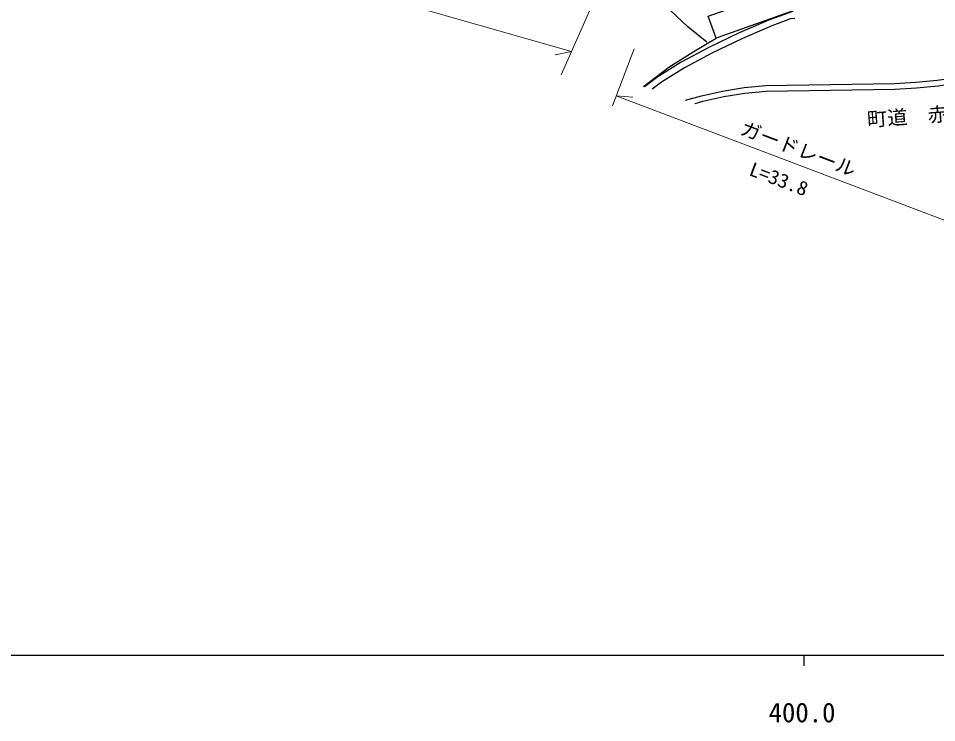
# Model space of a CAD drawing. Units: millimetres, scale not verified. Extents: x 40000 to 680000, y 20000 to 380000.
# Drawn here: x 394748 to 480391, y 198715 to 264404 of the extents above; entities that cross this region are included whole.
import ezdxf
from ezdxf.enums import TextEntityAlignment as Align

# ---------------------------------------------------------------- set-up
doc = ezdxf.new("R2010")
doc.units = ezdxf.units.MM
doc.header["$LTSCALE"] = 1000
doc.linetypes.add('USER2', pattern=[3, 1.5, -1.5])
for name, color, linetype, lineweight in [('M-BGD', 7, 'Continuous', 25), ('M-BMK-HTXT', 7, 'USER2', 13), ('M-STR-HTXT', 7, 'Continuous', 13), ('M-TTL-BAND', 7, 'Continuous', 25)]:
    doc.layers.add(name, color=color, linetype=linetype, lineweight=lineweight)
doc.styles.add('ＭＳ ゴシック', font='')
doc.styles.get('ＭＳ ゴシック').set_extended_font_data('MS Gothic')

msp = doc.modelspace()

# ---------------------------------------------------------------- linework, layer by layer
at = {"layer": 'M-BGD'}
for points in [[(458958, 262169), (457185, 263629), (454455, 266220), (452499, 268954), (450599, 270376), (440196, 272560), (434501, 273461), (433568, 273350)], [(457859, 256476), (458590, 256684), (460534, 257109), (462511, 257437), (464497, 257628), (476490, 257800), (478502, 257920), (480519, 258114), (482544, 258422), (484516, 258906), (486458, 259511), (488325, 260344), (490146, 261246), (491921, 262342), (492690, 263175), (493191, 264198), (493404, 265289), (493431, 266357), (493316, 267398), (493087, 268446), (492744, 269322)], [(466977, 265063), (466631, 264933), (464806, 264272), (461973, 263056), (459139, 261701), (456571, 260323), (454387, 258949), (453152, 258023)], [(467162, 264404), (466777, 264348), (465027, 263714), (462221, 262509), (459410, 261165), (456873, 259805), (454728, 258454), (453848, 257794)], [(453037, 258060), (455404, 259863), (457684, 261268), (459825, 262556)], [(456976, 256766), (458463, 257188), (460435, 257620), (462443, 257953), (464468, 258148), (476471, 258320), (478462, 258438), (480455, 258630), (482443, 258933), (484377, 259407), (486274, 259998), (488103, 260814)]]:
    msp.add_lwpolyline(points, dxfattribs=at)
msp.add_lwpolyline([(468673, 265701), (459825, 262556), (459098, 264603), (467945, 267749)], close=True, dxfattribs=at)
at = {"layer": 'M-STR-HTXT'}
for p, q in [((446341, 261310), (396530, 275535)), ((445380, 259138), (449542, 268542)), ((446341, 261310), (444812, 261013)), ((450162, 256252), (452174, 261550)), ((482077, 245199), (450517, 257187)), ((450517, 257187), (452068, 257047))]:
    msp.add_line(p, q, dxfattribs=at)
at = {"layer": 'M-TTL-BAND'}
for p, q in [((40000, 205000), (579000, 205000)), ((468000, 205000), (468000, 204000))]:
    msp.add_line(p, q, dxfattribs=at)

# ---------------------------------------------------------------- texts
at = {"layer": 'M-BMK-HTXT', "style": 'ＭＳ ゴシック', "width": 1.05}
msp.add_text('町道\u3000赤松線', height=1320, rotation=4.2, dxfattribs=at).set_placement((473973, 253913), align=Align.BOTTOM_LEFT)
at = {"layer": 'M-STR-HTXT', "style": 'ＭＳ ゴシック', "width": 1.05}
for s, p in [('ガードレール', (461824, 253263)), ('L=33.8', (462657, 249435))]:
    msp.add_text(s, height=1320, rotation=339.2, dxfattribs=at).set_placement(p, align=Align.BOTTOM_LEFT)
at = {"layer": 'M-TTL-BAND', "style": 'ＭＳ ゴシック'}
msp.add_text('400.0', height=1833, dxfattribs=at).set_placement((464719, 198195), align=Align.BOTTOM_LEFT)

doc.saveas('drawing.dxf')
